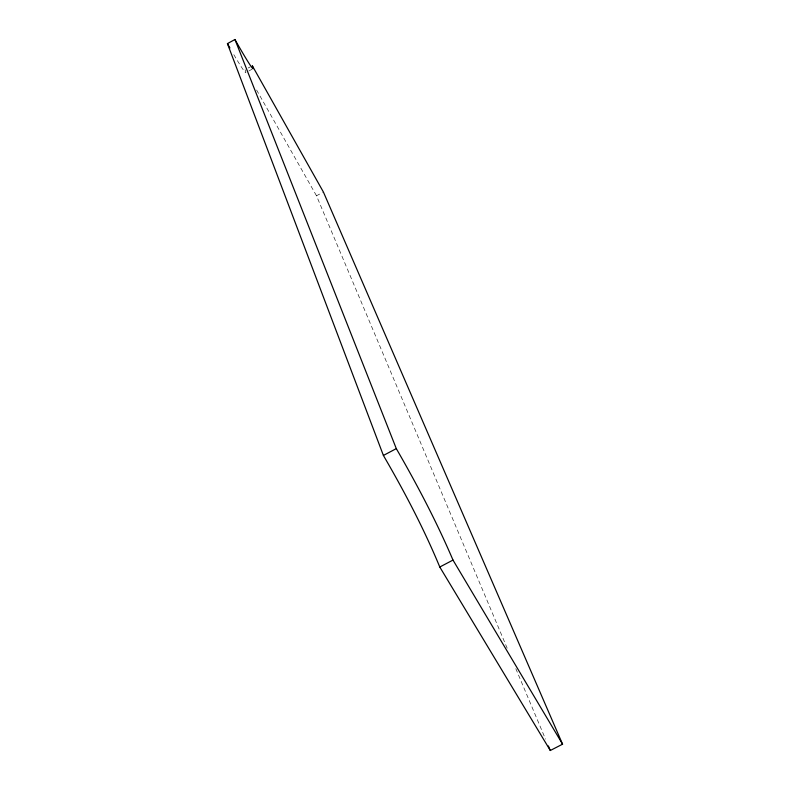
<?xml version="1.0" encoding="UTF-8"?>
<svg xmlns="http://www.w3.org/2000/svg" width="790" height="790" viewBox="0 0 790 790"><rect width="100%" height="100%" fill="white"/><g stroke="black" fill="none" stroke-linecap="round" stroke-linejoin="round"><path stroke-width="0.59" stroke-dasharray="3.95 2.96" d="M248.179 68.009L250.242 66.883M248.84 70.972L251.961 69.263M507.18 648.195L316.484 195.772L322.419 192.562M256.592 90.001L316.484 195.772M515.811 668.656L545.515 739.134M245.088 69.698A50.896 2.33 61.3 0 1 232.951 53.197"/><path stroke-width="1.19" d="M227.431 43.618L234.946 39.5A50.906 2.084 61.4 0 0 252.306 65.758L323.406 192.029L562.569 744.19L550.304 750.5L439.783 567.013C423.805 528.48 404.371 491.479 383.397 455.455L227.431 43.618A50.896 2.33 61.3 0 0 229.93 47.983M383.397 455.455L396.303 448.621L234.946 39.5M439.783 567.013L452.996 560.08C436.613 521.716 417.15 484.734 396.303 448.621M452.996 560.08L562.569 744.19M548.388 745.957L550.304 750.5"/></g></svg>
